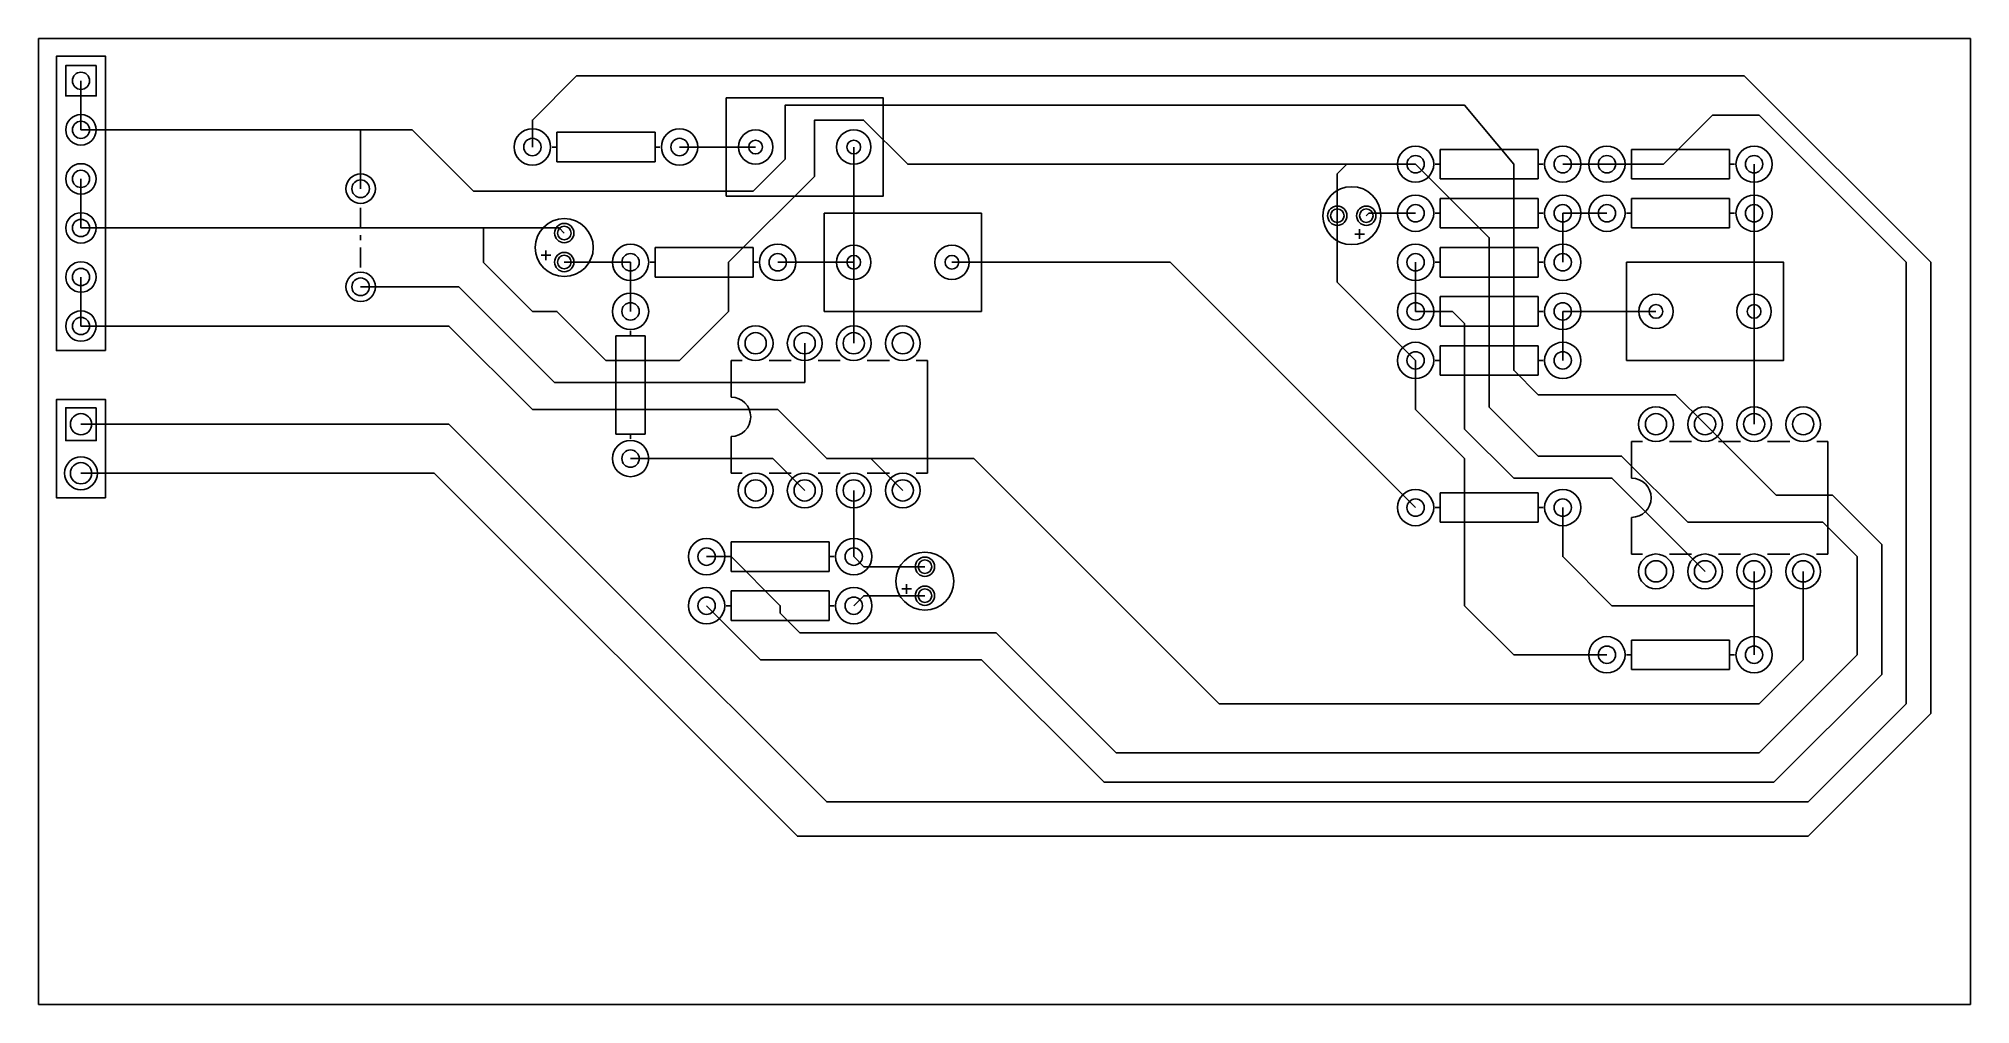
# Model space of a CAD drawing. Header units: millimetres. Extents: x 129 to 4066, y -2073 to -104.
import ezdxf

# ---------------------------------------------------------------- set-up
doc = ezdxf.new("R2010")
doc.units = ezdxf.units.MM

msp = doc.modelspace()

# ---------------------------------------------------------------- linework, layer by layer
for points in [[(4065.708, -104.094), (4065.708, -2072.598), (128.701, -2072.598)], [(128.701, -104.094), (4065.708, -104.094)], [(128.701, -2072.598), (128.701, -104.094)], [(265, -215), (265, -140), (165, -140), (165, -740), (265, -740)], [(1135, -325), (1135, -270), (1225, -180), (3605, -180), (3985, -560), (3985, -1480), (3735, -1730), (1675, -1730), (935, -990), (215, -990)], [(215, -190), (215, -290)], [(215, -190), (215, -290)], [(265, -740), (265, -215)], [(1035.4, -490), (1035.4, -560.4), (1135, -660), (1185, -660), (1285, -760), (1435, -760), (1535, -660), (1535, -560), (1710, -385), (1710, -270), (1810, -270), (1900, -360), (2935, -360)], [(1276.885, -415), (1585, -415), (1650, -350), (1650, -305), (1650, -240), (3035, -240), (3135, -360), (3135, -780), (3185, -830), (3465, -830), (3525, -890)], [(3540, -260), (3635, -260), (3935, -560), (3935, -1460), (3735, -1660), (1735, -1660), (1335, -1260)], [(3325, -360), (3440, -360), (3540, -260)], [(1328.569, -415), (1342.251, -415), (1295, -415), (1015, -415), (890, -290), (215, -290)], [(785, -410), (785, -290)], [(1185, -325), (1185, -295)], [(1185, -295), (1385, -295)], [(1385, -295), (1385, -325)], [(1185, -325), (1175, -325)], [(1185, -355), (1185, -325)], [(1385, -325), (1395, -325)], [(1385, -325), (1385, -355)], [(1435, -325), (1590, -325)], [(1790, -325), (1790, -725)], [(2985, -330), (3185, -330)], [(2985, -360), (2985, -330)], [(3185, -330), (3185, -360)], [(3375, -330), (3575, -330)], [(3375, -360), (3375, -330)], [(3575, -330), (3575, -360)], [(215, -390), (215, -490)], [(1385, -355), (1185, -355)], [(2935, -360), (3085, -510), (3085, -855), (3185, -955), (3355, -955), (3490, -1090), (3765, -1090), (3835, -1160), (3835, -1360), (3635, -1560), (2325, -1560), (2080, -1315)], [(2775.444, -464.995), (2775.444, -379.553), (2795, -360)], [(2985, -360), (2975, -360)], [(2985, -390), (2985, -360)], [(3185, -390), (2985, -390)], [(3185, -360), (3195, -360)], [(3185, -360), (3185, -390)], [(3325, -360), (3235, -360)], [(3375, -360), (3365, -360)], [(3375, -390), (3375, -360)], [(3575, -390), (3375, -390)], [(3575, -360), (3585, -360)], [(3575, -360), (3575, -390)], [(3625, -460), (3625, -360)], [(2985, -430), (3185, -430)], [(2985, -460), (2985, -430)], [(3185, -430), (3185, -460)], [(3375, -430), (3575, -430)], [(3375, -460), (3375, -430)], [(3575, -430), (3575, -460)], [(785, -490), (785, -449.099)], [(2775.444, -464.995), (2775.444, -600.447), (2935, -760)], [(2935, -460), (2839.541, -460), (2834.546, -464.995)], [(2985, -460), (2975, -460)], [(2985, -490), (2985, -460)], [(3185, -460), (3195, -460)], [(3185, -460), (3185, -490)], [(3235, -460), (3235, -560)], [(3325, -460), (3235, -460)], [(3375, -460), (3365, -460)], [(3375, -490), (3375, -460)], [(3575, -460), (3585, -460)], [(3575, -460), (3575, -490)], [(3625, -660), (3625, -460)], [(215, -490), (1189.556, -490), (1200.005, -500.447)], [(785, -515), (785, -505)], [(2830.591, -502.401), (2810.906, -502.401)], [(2820.748, -492.559), (2820.748, -512.244)], [(3185, -490), (2985, -490)], [(3575, -490), (3375, -490)], [(785, -570.901), (785, -530)], [(1172.441, -545.748), (1152.756, -545.748)], [(1162.599, -555.591), (1162.599, -535.906)], [(1385, -560), (1385, -530)], [(1385, -530), (1585, -530)], [(1585, -530), (1585, -560)], [(2985, -560), (2985, -530)], [(2985, -530), (3185, -530)], [(3185, -530), (3185, -560)], [(215, -590), (215, -690)], [(1335, -560), (1200, -559.6)], [(1335, -560), (1335, -660)], [(1385, -560), (1375, -560)], [(1385, -590), (1385, -560)], [(1585, -590), (1385, -590)], [(1585, -560), (1595, -560)], [(1585, -560), (1585, -590)], [(1790, -560), (1635, -560)], [(1990, -560), (2435, -560), (2935, -1060)], [(2935, -560), (2935, -660)], [(2985, -560), (2975, -560)], [(2985, -590), (2985, -560)], [(3185, -590), (2985, -590)], [(3185, -560), (3195, -560)], [(3185, -560), (3185, -590)], [(1690, -725), (1690, -805), (1180, -805), (985, -610), (785, -610.015)], [(2935, -660), (3010, -660), (3035, -685)], [(2985, -660), (2975, -660)], [(2985, -660), (2985, -630)], [(2985, -630), (3185, -630)], [(2985, -690), (2985, -660)], [(3185, -630), (3185, -660)], [(3185, -660), (3195, -660)], [(3185, -660), (3185, -690)], [(3235, -760), (3235, -660)], [(3425, -660), (3235, -660)], [(3625, -890), (3625, -660)], [(215, -690), (965, -690), (1135, -860), (1635, -860), (1735, -960), (1825, -960), (1890, -1025)], [(1335, -710), (1335, -700)], [(3185, -690), (2985, -690)], [(3035, -685), (3035, -900), (3135, -1000), (3335, -1000), (3525, -1190)], [(1305, -710), (1335, -710)], [(1305, -910), (1305, -710)], [(1335, -710), (1365, -710)], [(1365, -710), (1365, -910)], [(2985, -730), (3185, -730)], [(2985, -760), (2985, -730)], [(3185, -730), (3185, -760)], [(1540, -759.97), (1540, -834.97)], [(1540, -759.97), (1562.488, -759.97)], [(1617.512, -759.97), (1662.488, -759.97)], [(1717.512, -759.97), (1762.488, -759.97)], [(1817.512, -759.97), (1862.488, -759.97)], [(1917.512, -759.97), (1940, -759.97)], [(1940, -759.97), (1940, -989.97)], [(2935, -760), (2935, -860), (3035, -960), (3035, -1260.159), (3135, -1360)], [(2985, -760), (2975, -760)], [(2985, -790), (2985, -760)], [(3185, -760), (3195, -760)], [(3185, -760), (3185, -790)], [(3185, -790), (2985, -790)], [(265, -1040), (165, -1040), (165, -840), (265, -840), (265, -915)], [(215, -890), (965, -890), (1335, -1260)], [(3525, -890), (3670, -1035), (3785, -1035), (3885, -1135), (3885, -1400), (3665, -1620), (2300, -1620), (2050, -1370), (1600, -1370), (1490, -1260)], [(265, -1040), (265, -915)], [(1335, -910), (1305, -910)], [(1335, -910), (1335, -920)], [(1365, -910), (1335, -910)], [(1540, -989.97), (1540, -914.97)], [(3375, -924.97), (3375, -999.97)], [(3375, -924.97), (3397.488, -924.97)], [(3452.512, -924.97), (3497.488, -924.97)], [(3552.512, -924.97), (3597.488, -924.97)], [(3652.512, -924.97), (3697.488, -924.97)], [(3752.512, -924.97), (3775, -924.97)], [(3775, -924.97), (3775, -1154.97)], [(1335, -960), (1625, -960), (1690, -1025)], [(3725, -1190), (3725, -1370), (3635, -1460), (2535, -1460), (2035, -960), (1816.46, -960)], [(1540, -989.97), (1562.565, -989.97)], [(1617.435, -989.97), (1662.565, -989.97)], [(1717.435, -989.97), (1762.565, -989.97)], [(1817.435, -989.97), (1862.565, -989.97)], [(1917.435, -989.97), (1940, -989.97)], [(1790, -1025), (1790, -1160)], [(2985, -1060), (2975, -1060)], [(2985, -1060), (2985, -1030)], [(2985, -1030), (3185, -1030)], [(2985, -1090), (2985, -1060)], [(3185, -1030), (3185, -1060)], [(3185, -1060), (3195, -1060)], [(3185, -1060), (3185, -1090)], [(3235, -1060), (3235, -1160), (3335, -1260), (3625, -1260)], [(3185, -1090), (2985, -1090)], [(3375, -1154.97), (3375, -1079.97)], [(1540, -1160), (1540, -1130)], [(1540, -1130), (1740, -1130)], [(1740, -1130), (1740, -1160)], [(1490, -1160), (1540, -1160), (1640, -1260), (1640, -1275), (1680, -1315), (2080, -1315)], [(1540, -1160), (1530, -1160)], [(1540, -1190), (1540, -1160)], [(1740, -1160), (1750, -1160)], [(1740, -1160), (1740, -1190)], [(1935.005, -1180.447), (1810.444, -1180.447), (1790, -1160)], [(3375, -1154.97), (3397.565, -1154.97)], [(3452.435, -1154.97), (3497.565, -1154.97)], [(3552.435, -1154.97), (3597.565, -1154.97)], [(3652.435, -1154.97), (3697.565, -1154.97)], [(3752.435, -1154.97), (3775, -1154.97)], [(1740, -1190), (1540, -1190)], [(1897.599, -1235.591), (1897.599, -1215.906)], [(3625, -1360), (3625, -1190)], [(1540, -1230), (1740, -1230)], [(1540, -1260), (1540, -1230)], [(1740, -1230), (1740, -1260)], [(1935.005, -1239.546), (1810.454, -1239.546), (1790, -1260)], [(1907.441, -1225.748), (1887.756, -1225.748)], [(1540, -1260), (1530, -1260)], [(1540, -1290), (1540, -1260)], [(1740, -1290), (1540, -1290)], [(1740, -1260), (1750, -1260)], [(1740, -1260), (1740, -1290)], [(3375, -1360), (3375, -1330)], [(3375, -1330), (3575, -1330)], [(3575, -1330), (3575, -1360)], [(3135, -1360), (3325, -1360)], [(3375, -1360), (3365, -1360)], [(3375, -1390), (3375, -1360)], [(3575, -1360), (3585, -1360)], [(3575, -1360), (3575, -1390)], [(3575, -1390), (3375, -1390)]]:
    msp.add_lwpolyline(points)
for points in [[(246, -159), (246, -221), (184, -221), (184, -159)], [(1530, -325), (1530, -225), (1850, -225), (1850, -425), (1530, -425), (1530, -325)], [(1730, -560), (1730, -460), (2050, -460), (2050, -660), (1730, -660), (1730, -560)], [(3685, -660), (3685, -760), (3365, -760), (3365, -560), (3685, -560), (3685, -660)], [(246, -856.536), (246, -923.465), (184, -923.465), (184, -856.536)]]:
    msp.add_lwpolyline(points, close=True)
for centre, radius in [((215, -190), 17.5), ((215, -290), 31), ((215, -290), 17.5), ((1135, -325), 37), ((1135, -325), 17.7), ((1435, -325), 37), ((1435, -325), 17.7), ((1590, -325), 35), ((1590, -325), 14), ((1790, -325), 35), ((1790, -325), 14), ((2935, -360), 37), ((2935, -360), 17.7), ((3235, -360), 37), ((3235, -360), 17.7), ((3325, -360), 37), ((3325, -360), 17.7), ((3625, -360), 37), ((3625, -360), 17.7), ((215, -390), 31), ((215, -390), 17.5), ((785, -410), 30), ((785, -410), 18), ((2804.98, -465), 59.06), ((2935, -460), 37), ((3235, -460), 37), ((3325, -460), 37), ((3625, -460), 37), ((215, -490), 31), ((1200, -529.98), 59.06), ((2775.45, -465), 19.685), ((2775.45, -465), 13.78), ((2834.55, -465), 19.685), ((2834.55, -465), 13.78), ((2935, -460), 17.7), ((3235, -460), 17.7), ((3325, -460), 17.7), ((3625, -460), 17.7), ((215, -490), 17.5), ((1200, -500.45), 19.685), ((1200, -500.45), 13.78), ((1200, -559.55), 19.685), ((1200, -559.55), 13.78), ((1335, -560), 37), ((1335, -560), 17.7), ((1635, -560), 37), ((1635, -560), 17.7), ((1790, -560), 35), ((1790, -560), 14), ((1990, -560), 35), ((1990, -560), 14), ((2935, -560), 37), ((2935, -560), 17.7), ((3235, -560), 37), ((3235, -560), 17.7), ((215, -590), 31), ((215, -590), 17.5), ((785, -610), 30), ((785, -610), 18), ((1335, -660), 37), ((2935, -660), 37), ((3235, -660), 37), ((3425, -660), 35), ((3625, -660), 35), ((215, -690), 31), ((1335, -660), 17.7), ((2935, -660), 17.7), ((3235, -660), 17.7), ((3425, -660), 14), ((3625, -660), 14), ((215, -690), 17.5), ((1590, -725), 35.433), ((1590, -725), 21.654), ((1690, -725), 35.433), ((1690, -725), 21.654), ((1790, -725), 35.433), ((1790, -725), 21.654), ((1890, -725), 35.433), ((1890, -725), 21.654), ((2935, -760), 37), ((2935, -760), 17.7), ((3235, -760), 37), ((3235, -760), 17.7), ((3425, -890), 35.433), ((3525, -890), 35.433), ((3625, -890), 35.433), ((3725, -890), 35.433), ((215, -890), 21.654), ((3425, -890), 21.654), ((3525, -890), 21.654), ((3625, -890), 21.654), ((3725, -890), 21.654), ((1335, -960), 37), ((1335, -960), 17.7), ((215, -990), 33.465), ((215, -990), 21.654), ((1590, -1025), 35.433), ((1590, -1025), 21.654), ((1690, -1025), 35.433), ((1690, -1025), 21.654), ((1790, -1025), 35.433), ((1790, -1025), 21.654), ((1890, -1025), 35.433), ((1890, -1025), 21.654), ((2935, -1060), 37), ((3235, -1060), 37), ((2935, -1060), 17.7), ((3235, -1060), 17.7), ((1490, -1160), 37), ((1790, -1160), 37), ((1490, -1160), 17.7), ((1790, -1160), 17.7), ((1935, -1209.98), 59.06), ((1935, -1180.45), 19.685), ((1935, -1180.45), 13.78), ((3425, -1190), 35.433), ((3425, -1190), 21.654), ((3525, -1190), 35.433), ((3525, -1190), 21.654), ((3625, -1190), 35.433), ((3625, -1190), 21.654), ((3725, -1190), 35.433), ((3725, -1190), 21.654), ((1935, -1239.55), 19.685), ((1490, -1260), 37), ((1490, -1260), 17.7), ((1790, -1260), 37), ((1790, -1260), 17.7), ((1935, -1239.55), 13.78), ((3325, -1360), 37), ((3625, -1360), 37), ((3325, -1360), 17.7), ((3625, -1360), 17.7)]:
    msp.add_circle(centre, radius)
for centre in [(1540, -874.97), (3375, -1039.97)]:
    msp.add_arc(centre, 40, 270, 90)

doc.saveas('drawing.dxf')
